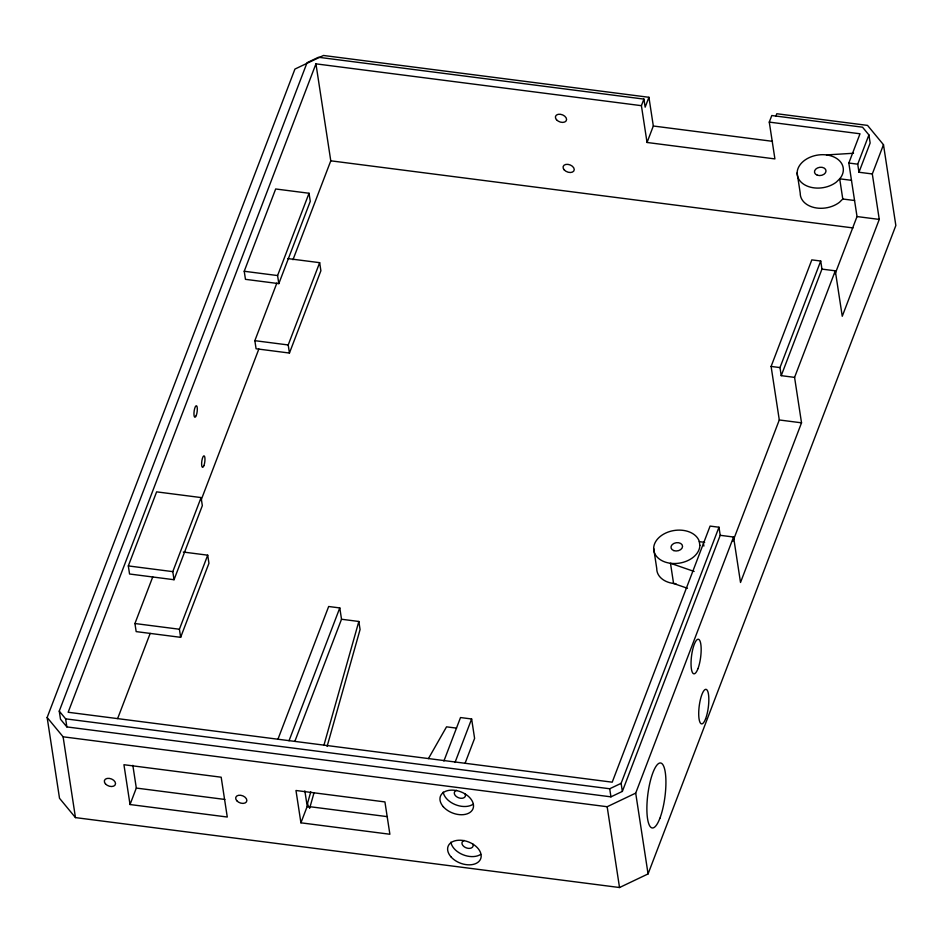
<?xml version="1.0" encoding="UTF-8"?>
<svg xmlns="http://www.w3.org/2000/svg" width="943" height="943" viewBox="0 0 943 943"><rect width="100%" height="100%" fill="white"/><g stroke="black" fill="none" stroke-linecap="round" stroke-linejoin="round"><path stroke-width="1.41" d="M310.777 791.837L307.595 803.094L308.208 807.137M323.885 745.371L358.835 621.472L341.519 619.245L339.786 607.929L328.671 606.502L277.902 739.336M309.622 808.363L313.995 792.874M327.103 746.408L360.073 629.547L358.835 621.472M775.865 116.201L776.808 113.738L867.536 125.395L883.485 144.715L895.85 225.518L648.065 873.925L619.527 887.528L75.464 817.605L59.515 798.285L47.15 717.482L294.935 69.075L323.473 55.472L648.925 97.294L653.322 126.008L647.039 142.476L774.91 158.907L769.276 122.107L771.798 115.529L862.527 127.187L868.904 134.92L870.141 142.994L858.967 172.251L872.31 173.96L879.265 219.413L842.252 316.27L835.298 270.818L821.954 269.109L820.716 261.022L811.817 259.879L771.103 366.438L779.295 419.965L733.006 541.082M647.039 142.476L641.405 105.675L315.94 63.853L68.155 712.26L612.219 782.183L710.091 526.088L718.979 527.231L720.216 535.306L622.356 791.401L610.934 796.847L66.87 726.923L60.493 719.203L59.256 711.116L307.053 62.709L318.463 57.264L643.916 99.098L645.153 107.172L648.925 97.294M128.319 565.918L156.621 491.857L201.095 497.574L202.332 505.648L174.031 579.721L129.556 574.004L128.319 565.918L172.793 571.635L174.031 579.721M244.225 271.266L275.674 188.977L309.033 193.256L310.271 201.342L278.822 283.631L245.463 279.34L244.225 271.266L277.584 275.556L278.822 283.631M183.319 552.044L207.708 555.179L208.945 563.266L180.643 637.327L136.169 631.61L134.932 623.523L152.754 576.892M277.584 275.556L309.033 193.256M287.745 258.571L319.653 262.673L320.891 270.747L289.442 353.047L256.083 348.757L254.846 340.671L276.865 283.065M172.793 571.635L201.095 497.574M117.639 718.566L150.185 633.39M201.107 500.132L258.853 349.016M292.978 259.726L330.781 160.817L315.94 63.853M180.643 637.327L179.406 629.24L207.708 555.179M289.442 353.047L288.204 344.961L319.653 262.673M130.028 804.532L123.934 764.714L221.181 777.209L227.275 817.027L130.028 804.532L136.311 788.065L132.833 765.315M289.018 740.774L339.786 607.929M294.935 741.127L341.519 619.245M300.923 822.815L295.972 790.493L384.933 801.927L389.883 834.249L300.923 822.815L307.218 806.359L304.848 790.894M641.405 105.675L643.916 99.098M443.894 761.048L460.514 717.552L471.63 718.979L474.6 738.369L465.253 762.84M455.009 762.474L471.63 718.979M835.133 273.859L857.022 216.56L848.83 163.033L860.016 133.776L769.276 122.107M622.356 791.401L621.119 783.327L718.979 527.231M720.216 535.306L733.56 537.027L740.514 582.479L801.526 422.829L794.572 377.377L781.228 375.656L779.991 367.581L820.716 261.022M858.967 172.251L857.729 164.176L868.904 134.92M781.228 375.656L821.954 269.109M648.065 873.925L635.7 793.122L733.56 537.027M794.572 377.377L835.298 270.818M872.31 173.96L883.485 144.715M428.428 758.62L446.534 726.841L456.53 728.126M843.183 198.619L839.447 202.297A23.245 16.526 -8.7 0 1 814.198 207.543A23.245 16.526 -8.7 0 1 800.218 193.091L797.13 172.887M59.256 711.116L65.633 718.849L609.708 788.761L621.119 783.327M47.15 717.482L63.098 736.801L607.162 806.725L635.7 793.122M826.528 154.935L853.509 153.249M653.322 126.008L772.482 141.32M848.83 163.033L857.729 164.176M851.482 180.325L839.694 178.805L842.783 199.008L854.57 200.517M857.022 216.56L879.265 219.413M330.781 160.817L852.967 227.923M771.103 366.438L779.991 367.581M254.846 340.671L288.204 344.961M779.295 419.965L801.526 422.829M699.27 541.647L704.657 542.343M134.932 623.523L179.406 629.24M307.218 806.359L387.42 816.662M136.311 788.065L224.858 799.452M694.131 571.458L670.485 563.277L673.573 583.481L687.482 588.291M703.466 543.404L703.879 546.091M653.664 548.319L656.752 568.523A23.245 16.526 -8.7 0 0 675.931 583.682M609.708 788.761L610.934 796.847M607.162 806.725L619.527 887.528M65.633 718.849L66.87 726.923M63.098 736.801L75.464 817.605M480.647 854.393A17.434 11.363 20.9 0 1 462.883 854.688A17.434 11.363 20.9 0 1 450.872 842.17M472.985 804.296A17.434 11.363 20.9 0 1 455.21 804.591A17.434 11.363 20.9 0 1 443.198 792.073M472.761 843.95A5.811 3.784 20.9 0 1 470.027 848.346A5.811 3.784 20.9 0 1 462.765 845.364A5.811 3.784 20.9 0 1 464.227 840.449M465.088 793.853A5.811 3.784 20.9 0 1 462.365 798.25A5.811 3.784 20.9 0 1 455.104 795.267A5.811 3.784 20.9 0 1 456.565 790.352M840.095 178.416L836.358 182.093A23.245 16.526 -8.7 0 1 798.415 178.486A23.245 16.526 -8.7 0 1 822.579 154.687A23.245 16.526 -8.7 0 1 840.095 178.416M699.883 545.313L699.176 541.058A23.245 16.526 -8.7 0 0 662.163 535.035A23.245 16.526 -8.7 0 0 666.713 562.535A23.245 16.526 -8.7 0 0 699.883 545.313M659.888 818.288A32.769 8.64 -82.7 0 0 662.34 764.007A32.769 8.64 -82.7 0 0 646.981 804.202A32.769 8.64 -82.7 0 0 659.888 818.288M450.884 856.739A17.434 11.363 20.9 0 0 479.775 860.452A17.434 11.363 20.9 0 0 462.553 840.413A17.434 11.363 20.9 0 0 450.884 856.739M556.488 119.714A5.811 3.784 20.9 0 0 566.118 120.952A5.811 3.784 20.9 0 0 560.378 114.28A5.811 3.784 20.9 0 0 556.488 119.714M236.764 800.713A5.811 3.784 20.9 0 0 246.394 801.951A5.811 3.784 20.9 0 0 240.654 795.267A5.811 3.784 20.9 0 0 236.764 800.713M196.25 415.533A5.811 1.532 -82.7 0 0 196.686 405.903A5.811 1.532 -82.7 0 0 193.963 413.034A5.811 1.532 -82.7 0 0 196.25 415.533M203.912 465.63A5.811 1.532 -82.7 0 0 204.348 456.011A5.811 1.532 -82.7 0 0 201.625 463.131A5.811 1.532 -82.7 0 0 203.912 465.63M564.15 169.811A5.811 3.784 20.9 0 0 573.78 171.048A5.811 3.784 20.9 0 0 568.04 164.377A5.811 3.784 20.9 0 0 564.15 169.811M697.961 668.658A17.434 4.597 -82.7 0 0 699.258 639.79A17.434 4.597 -82.7 0 0 691.089 661.173A17.434 4.597 -82.7 0 0 697.961 668.658M705.623 718.755A17.434 4.597 -82.7 0 0 706.932 689.887A17.434 4.597 -82.7 0 0 698.763 711.27A17.434 4.597 -82.7 0 0 705.623 718.755M443.222 806.642A17.434 11.363 20.9 0 0 472.113 810.355A17.434 11.363 20.9 0 0 454.88 790.317A17.434 11.363 20.9 0 0 443.222 806.642M105.427 783.833A5.811 3.784 20.9 0 0 115.058 785.071A5.811 3.784 20.9 0 0 109.317 778.388A5.811 3.784 20.9 0 0 105.427 783.833M673.809 550.606A5.811 4.126 -8.7 0 0 682.555 546.445A5.811 4.126 -8.7 0 0 673.95 543.404A5.811 4.126 -8.7 0 0 673.809 550.606M817.286 175.186A5.811 4.126 -8.7 0 0 826.021 171.013A5.811 4.126 -8.7 0 0 817.428 167.984A5.811 4.126 -8.7 0 0 817.286 175.186"/></g></svg>
